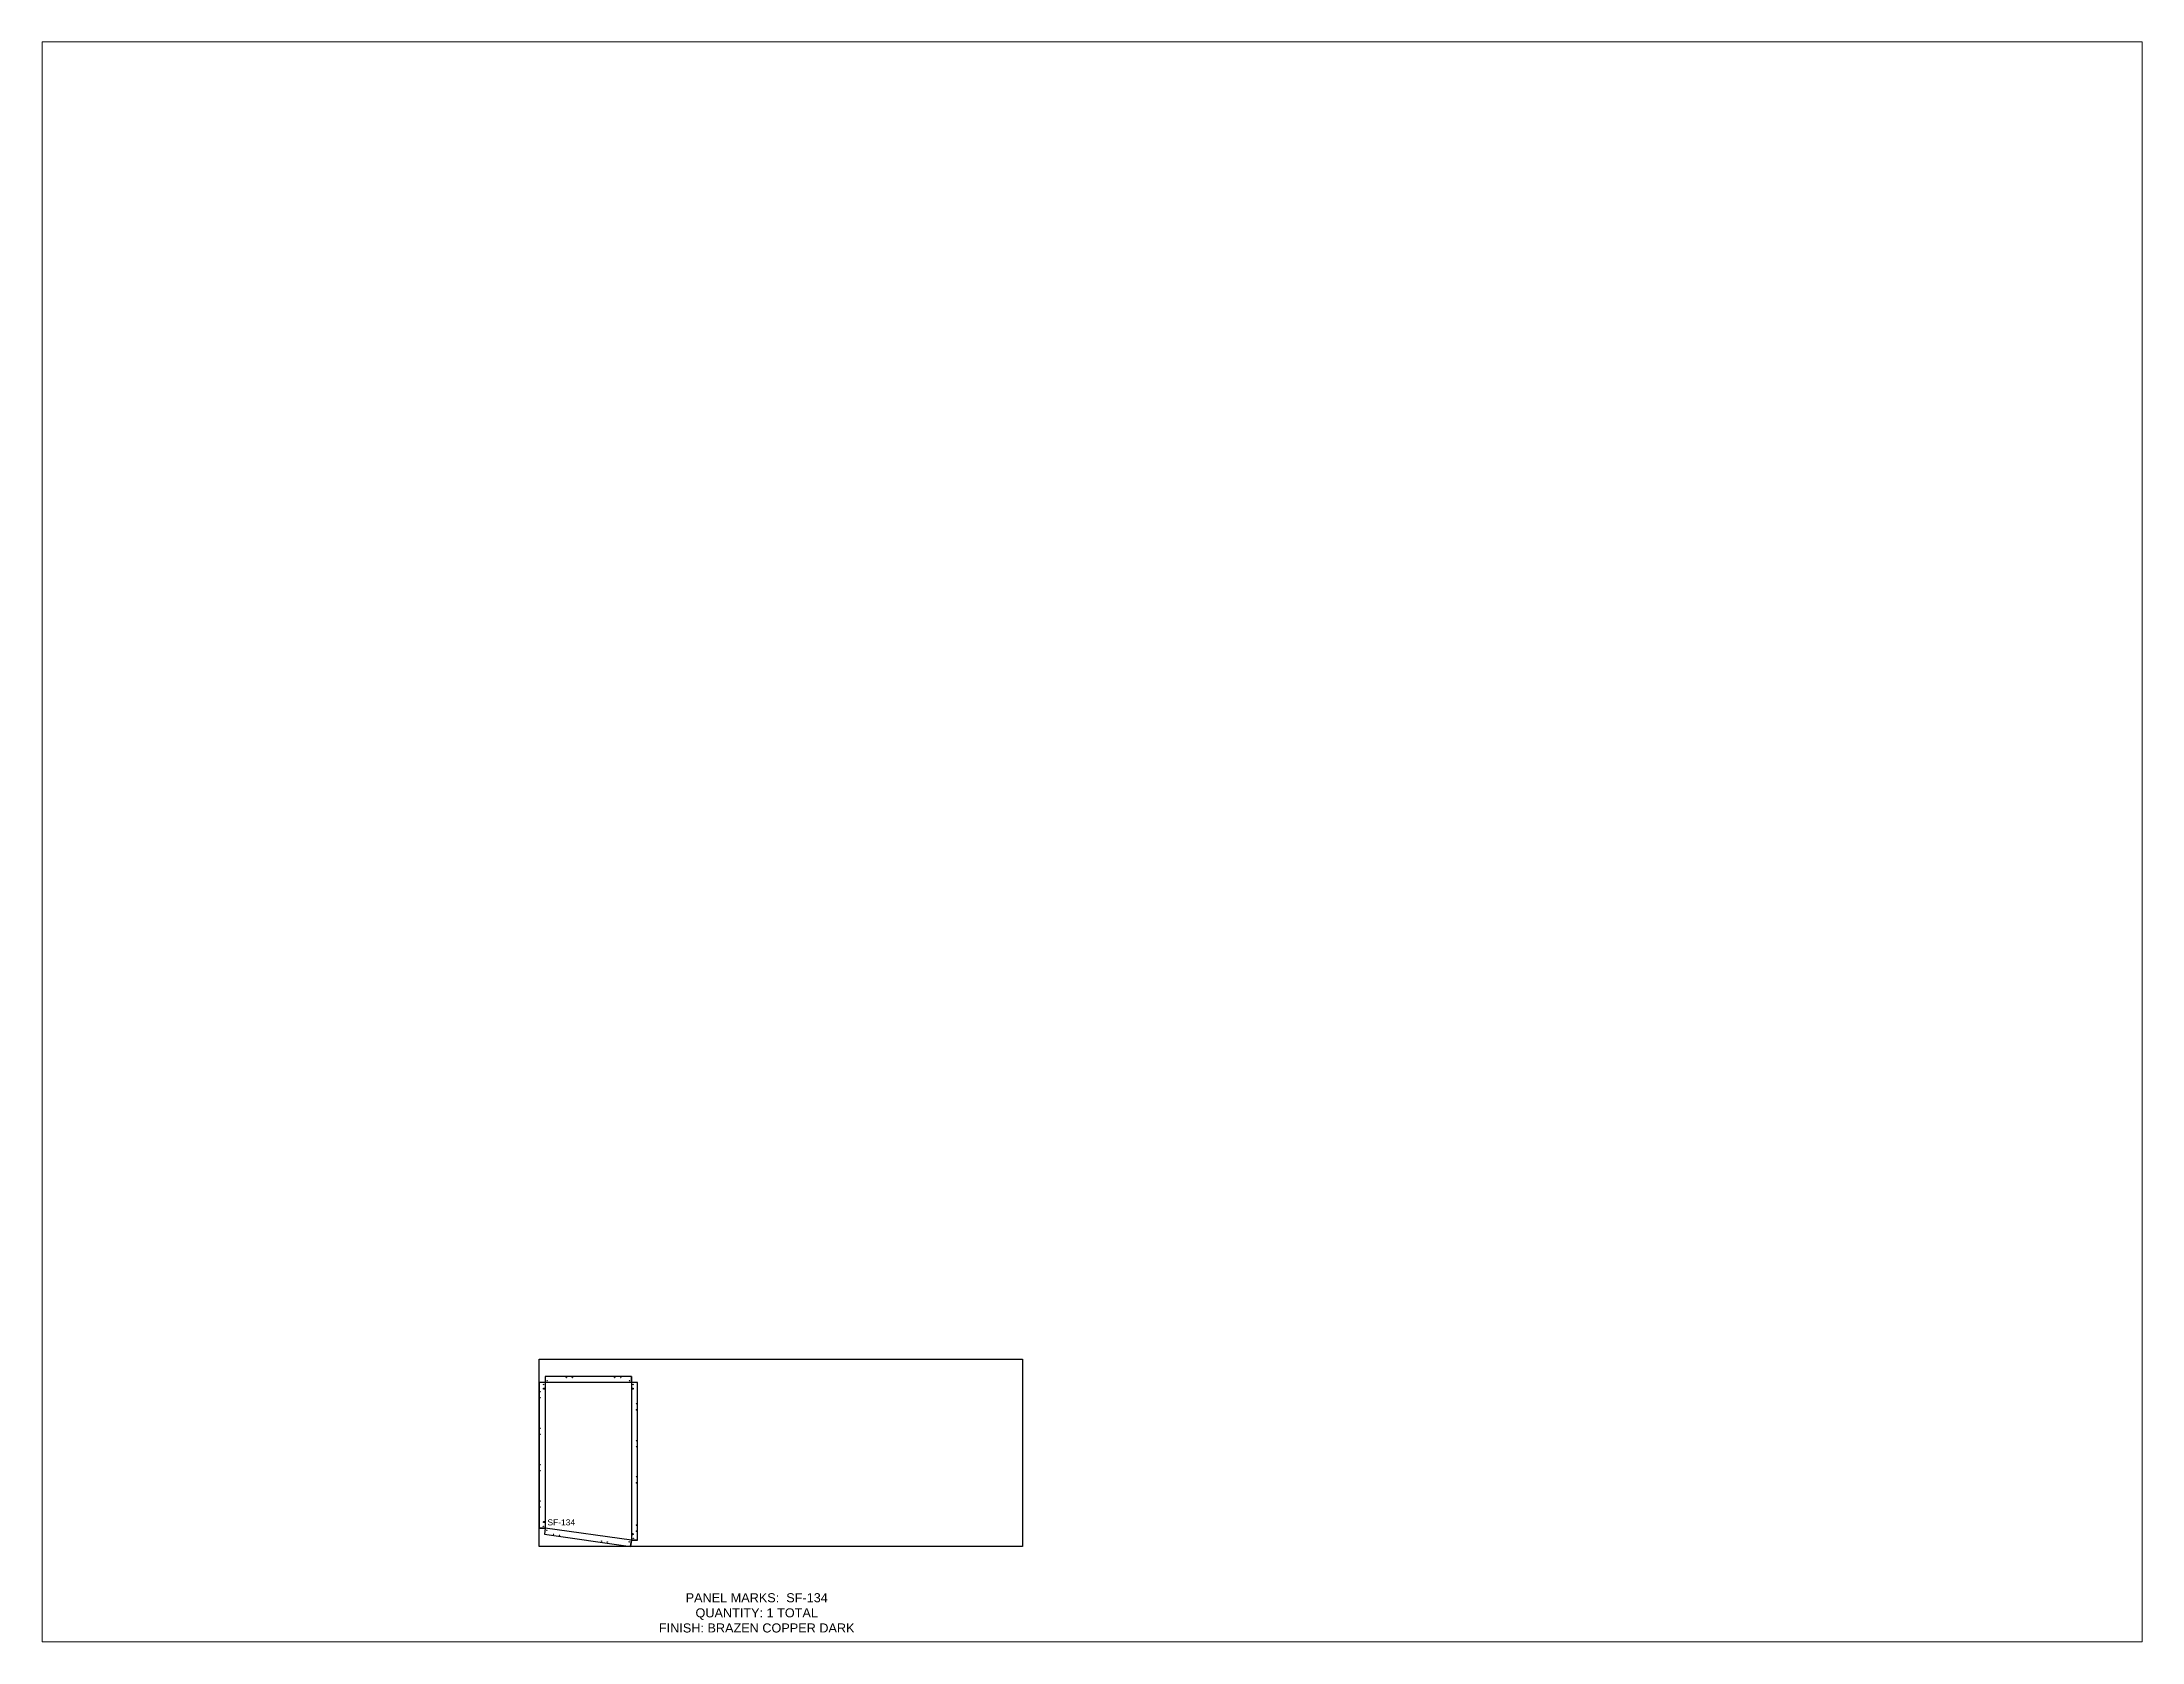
# Paper-space layout 'Layout1' of a CAD drawing. Header units: inches. Extents: x 1.05 to 9.45, y 0.8 to 7.2.
# The model-space entities are those that its viewports show. They can reach past a viewport. Long polylines and large blocks are cut down to what shows.
import ezdxf

# ---------------------------------------------------------------- set-up
doc = ezdxf.new("R2010")
doc.units = ezdxf.units.IN
doc.header["$MEASUREMENT"] = 0
doc.linetypes.add('HIDDEN', pattern=[0.375, 0.25, -0.125])
doc.linetypes.add('PHANTOM', pattern=[2.5, 1.25, -0.25, 0.25, -0.25, 0.25, -0.25])
for name, color, linetype in [('CUT', 7, 'Continuous'), ('DIMS', 1, 'Continuous'), ('HOLES', 6, 'Continuous'), ('ROUT', 1, 'HIDDEN'), ('SHEET', 5, 'PHANTOM'), ('TEXT', 2, 'PHANTOM'), ('V135', 4, 'HIDDEN'), ('WEEPS', 3, 'HIDDEN')]:
    doc.layers.add(name, color=color, linetype=linetype)
doc.styles.get("Standard").update_dxf_attribs({"font": 'arial.ttf'})

msp = doc.modelspace()

# ---------------------------------------------------------------- linework, layer by layer
at = {"layer": 'CUT', "ltscale": 0.25}
msp.add_lwpolyline([(32.64, 2.04), (32.64, 54.2), (30.58, 54.2), (30.58, 56.27), (2.06, 56.27), (2.06, 54.2), (0, 54.2), (0, 6.05), (2.06, 6.05), (1.78, 4.01), (30.29, 0), (30.58, 2.04)], close=True, dxfattribs=at)
at = {"layer": 'HOLES', "ltscale": 0.25}
for centre in [(9.06, 55.89), (11.06, 55.89), (25.07, 55.89), (27.07, 55.89), (0.38, 51.2), (0.38, 49.2), (1.44, 53.58), (2.69, 54.83), (29.95, 54.83), (31.2, 53.58), (32.26, 47.2), (32.26, 45.2), (0.38, 39.05), (0.38, 37.05), (32.26, 35.04), (32.26, 33.04), (0.38, 27.05), (0.38, 25.05), (32.26, 23.04), (32.26, 21.04), (0.38, 15.05), (0.38, 13.05), (32.26, 7.04), (1.44, 6.67), (2.59, 5.34), (4.8, 3.96), (6.78, 3.68), (20.64, 1.73), (22.62, 1.46), (29.87, 1.51), (31.2, 2.67), (32.26, 5.04)]:
    msp.add_circle(centre, 0.0625, dxfattribs=at)
at = {"layer": 'ROUT', "ltscale": 0.25}
msp.add_line((32.64, 54.2), (0, 54.2), dxfattribs=at)
for points in [[(30.58, 56.27), (30.58, 2.04), (2.06, 6.05), (0, 6.05)], [(2.06, 56.27), (2.06, 6.05), (1.78, 4.01)]]:
    msp.add_lwpolyline(points, dxfattribs=at)
at = {"layer": 'SHEET'}
msp.add_lwpolyline([(0, 62), (160, 62), (160, 0), (0, 0)], close=True, dxfattribs=at)
at = {"layer": 'V135'}
msp.add_lwpolyline([(32.64, 2.04), (30.58, 2.04), (30.29, 0)], dxfattribs=at)
at = {"layer": 'WEEPS', "ltscale": 0.25}
for centre in [(1.66, 52.2), (30.98, 52.2), (1.66, 8.05), (30.98, 4.04)]:
    msp.add_circle(centre, 0.188, dxfattribs=at)

# ---------------------------------------------------------------- texts
at = {"layer": 'DIMS', "ltscale": 0.25, "insert": (7.36, 8.96), "char_height": 2, "attachment_point": 2}
msp.add_mtext_dynamic_manual_height_columns('SF-134', width=3.0859, gutter_width=10, heights=[2.07], dxfattribs=at)
at = {"layer": 'TEXT', "insert": (72.05, -22.01), "char_height": 3, "attachment_point": 5}
msp.add_mtext_dynamic_manual_height_columns('\\pxt44;PANEL MARKS:  SF-134\\P\\ptz;QUANTITY: 1 TOTAL\\PFINISH: BRAZEN COPPER DARK', width=199.7409, gutter_width=1, heights=[0], dxfattribs=at)

psp = doc.layouts.get("Layout1")

# ---------------------------------------------------------------- viewports
at = {"layer": 'CUT'}
psp.add_viewport(center=(5.25, 4), size=(8.4, 6.4), view_center_point=(183.0157, 233.1318), view_height=529.538938, dxfattribs=at)

doc.saveas('drawing.dxf')
